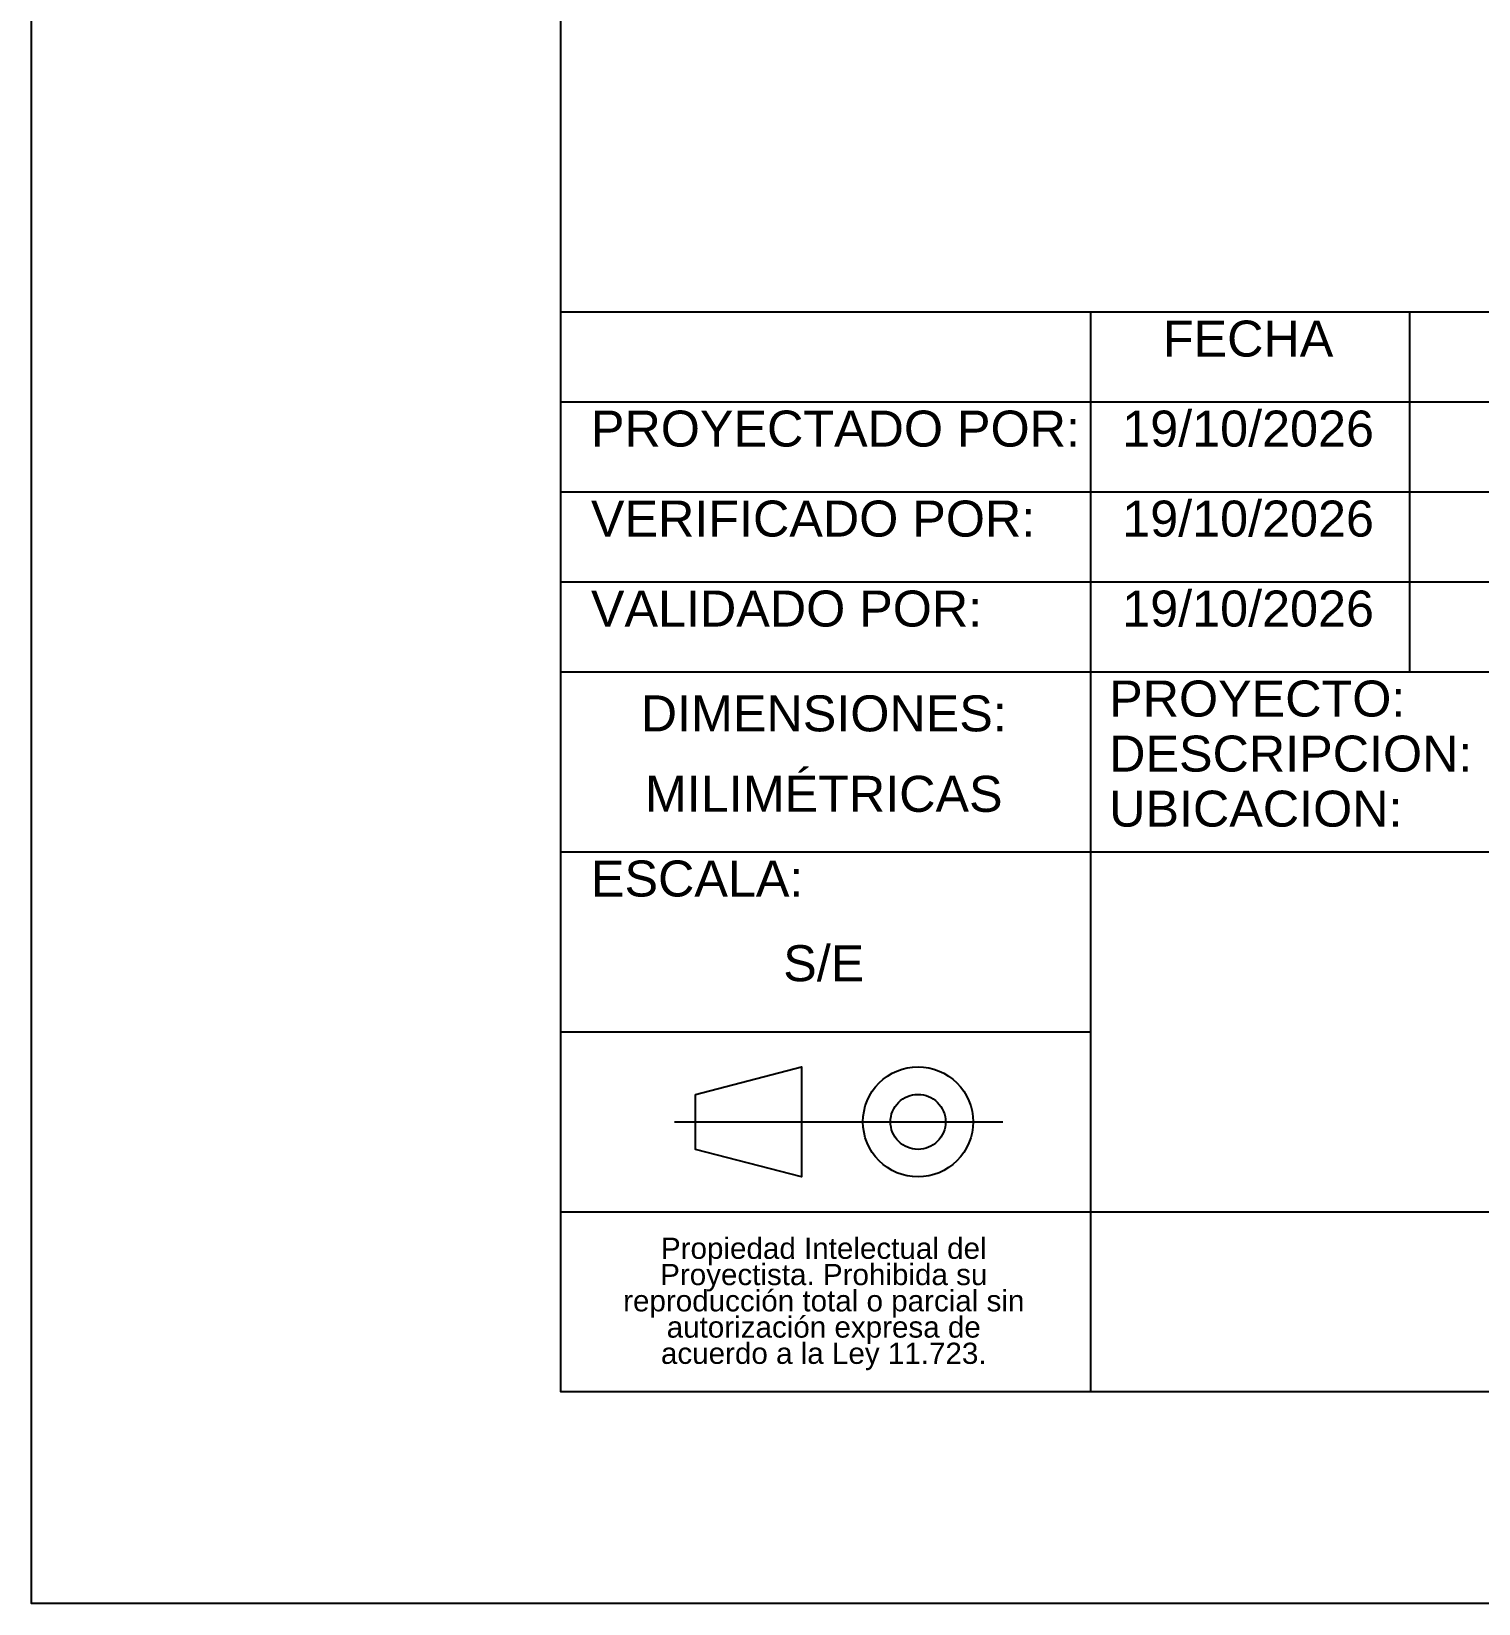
# Model space of a CAD drawing. Header units: millimetres. Extents: x 0 to 210, y 0 to 297.
# Drawn here: x 0 to 68.3, y 0 to 74.2 of the extents above; entities that cross this region are included whole.
import ezdxf
from ezdxf.enums import TextEntityAlignment as Align

# ---------------------------------------------------------------- set-up
doc = ezdxf.new("R2010")
doc.units = ezdxf.units.MM
doc.styles.add('ARIAL', font='arial.ttf')

msp = doc.modelspace()

# ---------------------------------------------------------------- linework, layer by layer
for p, q in [((50, 61), (50, 10)), ((65.071, 61), (65.071, 44)), ((25, 56.75), (89.894, 56.75)), ((25, 52.5), (89.894, 52.5)), ((25, 48.25), (89.894, 48.25)), ((25, 44), (200, 44)), ((25, 35.5), (50, 35.5)), ((50, 35.5), (145.035, 35.5)), ((25, 27), (50, 27)), ((30.361, 22.75), (45.861, 22.75)), ((25, 18.5), (50, 18.5)), ((50, 18.5), (145.035, 18.5))]:
    msp.add_line(p, q)
for points in [[(0, 297), (210, 297), (210, 0), (0, 0)], [(25, 287), (200, 287), (200, 10), (25, 10)], [(25, 61), (200, 61), (200, 10), (25, 10)], [(31.361, 24.05), (36.361, 25.35), (36.361, 20.15), (31.361, 21.45)], [(44.461, 22.75), (44.449, 22.495), (44.411, 22.243), (44.349, 21.995), (44.263, 21.755), (44.154, 21.524), (44.023, 21.306), (43.871, 21.101), (43.7, 20.912), (43.511, 20.74), (43.306, 20.588), (43.087, 20.457), (42.856, 20.348), (42.616, 20.262), (42.369, 20.2), (42.116, 20.163), (41.861, 20.15), (41.606, 20.163), (41.354, 20.2), (41.107, 20.262), (40.866, 20.348), (40.636, 20.457), (40.417, 20.588), (40.212, 20.74), (40.023, 20.912), (39.851, 21.101), (39.699, 21.306), (39.568, 21.524), (39.459, 21.755), (39.373, 21.995), (39.311, 22.243), (39.274, 22.495), (39.261, 22.75), (39.274, 23.005), (39.311, 23.257), (39.373, 23.505), (39.459, 23.745), (39.568, 23.976), (39.699, 24.194), (39.851, 24.399), (40.023, 24.588), (40.212, 24.76), (40.417, 24.912), (40.636, 25.043), (40.866, 25.152), (41.107, 25.238), (41.354, 25.3), (41.606, 25.337), (41.861, 25.35), (42.116, 25.337), (42.369, 25.3), (42.616, 25.238), (42.856, 25.152), (43.087, 25.043), (43.306, 24.912), (43.511, 24.76), (43.7, 24.588), (43.871, 24.399), (44.023, 24.194), (44.154, 23.976), (44.263, 23.745), (44.349, 23.505), (44.411, 23.257), (44.449, 23.005)], [(43.161, 22.75), (43.155, 22.623), (43.136, 22.496), (43.105, 22.373), (43.062, 22.253), (43.008, 22.137), (42.942, 22.028), (42.866, 21.925), (42.781, 21.831), (42.686, 21.745), (42.584, 21.669), (42.474, 21.604), (42.359, 21.549), (42.239, 21.506), (42.115, 21.475), (41.989, 21.456), (41.861, 21.45), (41.734, 21.456), (41.608, 21.475), (41.484, 21.506), (41.364, 21.549), (41.248, 21.604), (41.139, 21.669), (41.037, 21.745), (40.942, 21.831), (40.856, 21.925), (40.78, 22.028), (40.715, 22.137), (40.66, 22.253), (40.617, 22.373), (40.586, 22.496), (40.568, 22.623), (40.561, 22.75), (40.568, 22.877), (40.586, 23.004), (40.617, 23.127), (40.66, 23.247), (40.715, 23.363), (40.78, 23.472), (40.856, 23.575), (40.942, 23.669), (41.037, 23.755), (41.139, 23.831), (41.248, 23.896), (41.364, 23.951), (41.484, 23.994), (41.608, 24.025), (41.734, 24.044), (41.861, 24.05), (41.989, 24.044), (42.115, 24.025), (42.239, 23.994), (42.359, 23.951), (42.474, 23.896), (42.584, 23.831), (42.686, 23.755), (42.781, 23.669), (42.866, 23.575), (42.942, 23.472), (43.008, 23.363), (43.062, 23.247), (43.105, 23.127), (43.136, 23.004), (43.155, 22.877)]]:
    msp.add_lwpolyline(points, close=True)

# ---------------------------------------------------------------- texts
at = {"style": 'ARIAL'}
for s, p in [('FECHA', (57.447, 58.383)), ('19/10/2026', (57.447, 54.133)), ('19/10/2026', (57.447, 49.883)), ('19/10/2026', (57.447, 45.633)), ('DIMENSIONES:', (37.411, 40.683)), ('MILIMÉTRICAS', (37.411, 36.883)), ('S/E', (37.411, 28.883))]:
    msp.add_text(s, height=1.7, dxfattribs=at).set_placement(p, align=Align.BOTTOM_CENTER)
for s, p in [('PROYECTADO POR:', (26.418, 54.133)), ('VERIFICADO POR:', (26.418, 49.883)), ('VALIDADO POR:', (26.418, 45.633)), ('PROYECTO:', (50.886, 41.383)), ('DESCRIPCION:', (50.886, 38.783)), ('UBICACION:', (50.886, 36.183)), ('ESCALA:', (26.418, 32.883))]:
    msp.add_text(s, height=1.7, dxfattribs=at).set_placement(p, align=Align.BOTTOM_LEFT)
for s, p in [('Propiedad Intelectual del', (37.411, 16.78)), ('Proyectista. Prohibida su', (37.411, 15.54)), ('reproducción total o parcial sin', (37.411, 14.3)), ('autorización expresa de', (37.411, 13.06)), ('acuerdo a la Ley 11.723.', (37.411, 11.82))]:
    msp.add_text(s, height=1, dxfattribs=at).set_placement(p, align=Align.MIDDLE_CENTER)

doc.saveas('drawing.dxf')
